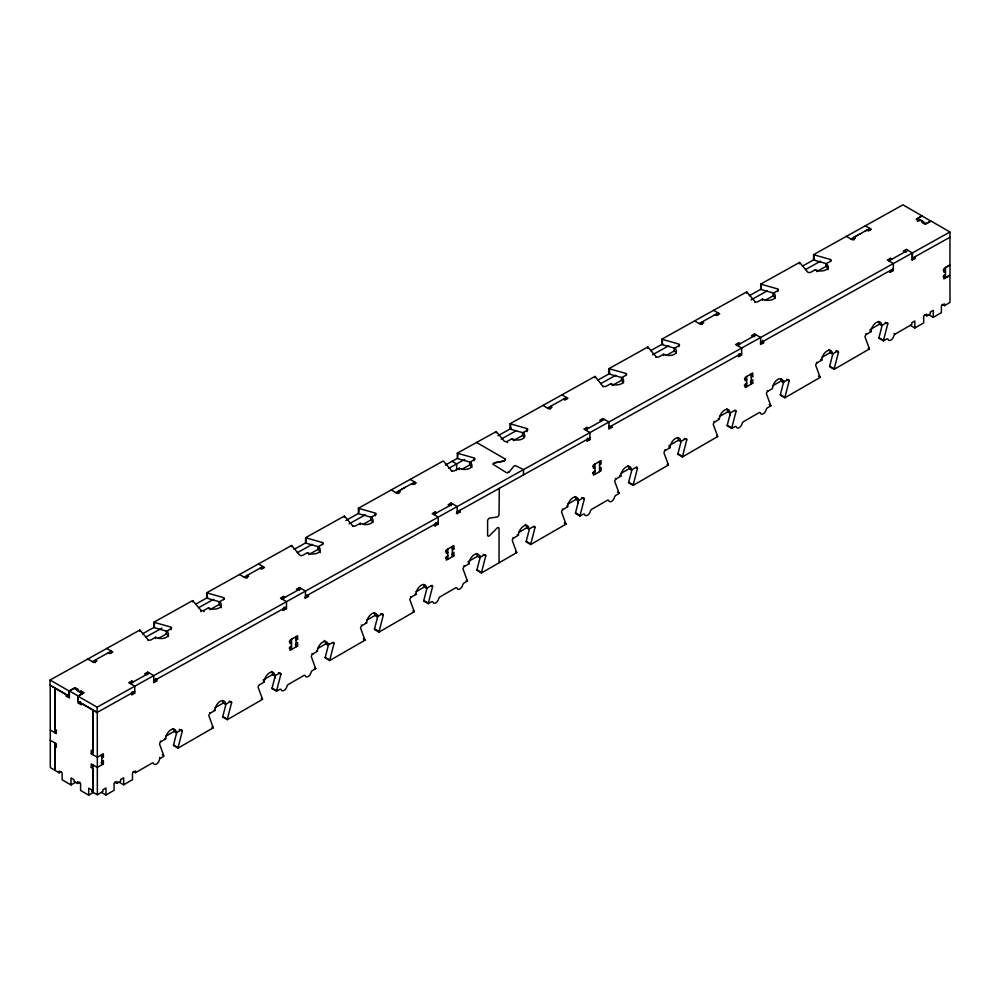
<?xml version="1.0" encoding="UTF-8"?>
<svg xmlns="http://www.w3.org/2000/svg" width="1000" height="1000" viewBox="0 0 1000 1000"><rect width="100%" height="100%" fill="white"/><g stroke="black" fill="none" stroke-linecap="round" stroke-linejoin="round"><path stroke-width="1.5" d="M456.613 469.825L456.637 463.938L452.088 461.312M155.688 638.575L155.7 637.25L151.15 639.788A2.087 1.188 0.9 0 1 150.075 640.113L149.637 640.138A2.15 1.225 0.9 0 1 148.125 639.763L140.1 630.25A2.175 1.238 0.9 0 0 139.812 630.05L50.075 680.037L50 685.337L69.088 696.363L69.175 691.062L75.237 687.688L78.275 689.438L76.75 690.288L79.538 691.888L81.05 691.038L84.087 692.8L78.025 696.175L77.938 701.475L97.037 712.5L134.738 691.488M81.013 693.688L81.05 691.038M95.337 662.625L95.375 659.975L96.888 660.85L93.85 662.537L87.788 659.038M97.037 712.5L97.112 707.2L949.963 232L949.95 265.2L943.888 268.712L943.888 272.213L945.4 271.337L943.125 270.025M111.263 653.45L111.3 651.1L92.338 661.663M131.713 693.175L131.675 694.95L134.713 693.25L134.825 686.188L128.75 682.688L131.788 680.987L133.3 681.862M131.75 683.637L131.788 680.987M139.787 631.375L139.812 630.05M148.112 640.425L148.125 639.763M147.675 674.762L147.713 672.113L153.787 675.625L153.675 682.688L156.713 681L156.738 679.237L155.6 678.575M220.613 602.1L207.125 598.288A2.163 1.225 0.9 0 1 206.625 598.075L206.713 592.775A2.163 1.225 0.9 0 0 207.213 592.987L223.688 597.65A2.15 1.225 0.9 0 1 224.325 598.525L224.275 598.775A2.087 1.188 0.9 0 1 223.688 599.375L219.137 601.912A7.512 4.263 0.9 0 1 221.2 605.775A7.475 4.237 0.9 0 1 215.312 609.05A7.512 4.263 0.9 0 1 208.512 607.825L203.975 610.363A2.087 1.188 0.9 0 1 202.887 610.688L202.45 610.7A2.15 1.225 0.9 0 1 200.938 610.337L193 600.9A2.125 1.2 0.9 0 0 192.625 600.612L153.9 622.2L153.812 627.5A2.15 1.212 0.9 0 0 154.312 627.712L167.8 631.538M154.338 626.388L154.388 622.413A2.15 1.212 0.9 0 1 153.9 622.2M168.425 636.5L168.175 635.8A7.525 4.263 0.9 0 0 166.287 633.987L166.325 631.337L170.875 628.8A2.087 1.188 0.9 0 0 171.462 628.2L171.5 627.95A2.15 1.225 0.9 0 0 170.875 627.087L154.388 622.413M170.837 629.738L170.863 627.75M192.613 601.938L192.625 600.612M200.912 611.663L200.938 610.337M203.95 611.688L203.962 611.025M207.15 596.962L207.213 592.987M208.512 608.488L208.525 607.825M221.287 607.762A7.512 4.263 0.9 0 0 219.1 604.562L219.137 601.912M223.663 599.637L223.675 598.312M247.05 578.088L247.087 575.438L248.6 576.312L245.575 578L239.5 574.5M262.987 568.325L263.012 566.562L244.062 577.125M282.638 609.975L283.4 610.413L283.425 608.638M283.463 599.113L283.5 596.462L285.012 597.337M283.4 610.413L286.438 608.725L286.537 601.65L280.462 598.15L283.5 596.462M291.512 546.838L291.525 545.513L206.713 592.775M299.387 590.237L299.425 587.587L305.5 591.087L305.387 598.15L304.637 597.712M360.213 524.612L360.238 523.288L355.688 525.825A2.087 1.188 0.9 0 1 354.613 526.15L354.175 526.175A2.15 1.225 0.9 0 1 352.65 525.8L344.712 516.362A2.125 1.212 0.9 0 0 344.35 516.087L305.613 537.663L305.525 542.962A2.15 1.212 0.9 0 0 306.025 543.175L319.513 547M306.05 541.85L306.112 537.875A2.15 1.212 0.9 0 1 305.613 537.663M307.413 553.387L307.425 552.725L302.875 555.262A2.087 1.188 0.9 0 1 301.788 555.575L301.35 555.6A2.15 1.225 0.9 0 1 299.837 555.225L291.9 545.8A2.087 1.188 0.9 0 0 291.637 545.575L291.525 545.513M305.387 598.15L308.425 596.462L308.45 594.7M320.188 552.663A7.512 4.263 0.9 0 0 318 549.45L318.038 546.8L322.587 544.263A2.087 1.188 0.9 0 0 323.175 543.663L323.225 543.413A2.15 1.225 0.9 0 0 322.587 542.55L306.112 537.875M322.562 544.538L322.575 543.212M344.325 517.413L344.35 516.087M352.638 526.462L352.65 525.8M459.113 469.513L459.137 468.188L454.588 470.725A2.087 1.188 0.9 0 1 453.512 471.037L453.075 471.062A2.15 1.225 0.9 0 1 451.55 470.688L443.612 461.262A2.125 1.2 0.9 0 0 443.25 460.975L358.425 508.237L358.35 513.538A2.15 1.212 0.9 0 0 358.85 513.75L372.325 517.575M358.862 512.425L358.925 508.45A2.15 1.212 0.9 0 1 358.425 508.237M372.962 522.537L372.7 521.838A7.525 4.263 0.9 0 0 370.812 520.025L370.85 517.375L375.412 514.837A2.087 1.188 0.9 0 0 375.988 514.237L376.037 513.987A2.15 1.225 0.9 0 0 375.4 513.112L358.925 508.45M375.363 515.775L375.4 513.775M398.762 493.55L398.8 490.9L400.325 491.775L397.287 493.462L391.225 489.963M414.7 484.387L414.738 482.025L395.775 492.587M435.175 514.575L435.213 511.925L436.737 512.8M434.363 525.438L435.112 525.875L435.138 524.113M435.112 525.875L438.15 524.188L438.25 517.112L432.188 513.612L435.213 511.925M451.1 505.7L451.15 503.05L457.212 506.55L457.113 513.625L456.35 513.188M451.538 471.35L451.55 470.688M524.05 433.038L510.562 429.212A2.15 1.212 0.9 0 1 510.062 429L510.15 423.7A2.15 1.212 0.9 0 0 510.637 423.913L527.125 428.587A2.15 1.225 0.9 0 1 527.75 429.45L527.712 429.7A2.087 1.188 0.9 0 1 527.125 430.3L522.575 432.837A7.475 4.237 0.9 0 1 522.587 438.862A7.475 4.237 0.9 0 1 512.013 438.75L507.4 441.287A2.087 1.188 0.9 0 1 506.325 441.613L505.887 441.637A2.15 1.225 0.9 0 1 504.375 441.262L496.438 431.838A2.087 1.188 0.9 0 0 496.163 431.613L457.325 453.125L457.25 458.425A2.138 1.212 0.9 0 0 457.75 458.65L471.225 462.463M457.762 457.325L457.825 453.35A2.138 1.212 0.9 0 1 457.325 453.125M457.113 513.625L460.15 511.925L460.175 510.163M471.863 467.425L471.6 466.737A7.525 4.263 0.9 0 0 469.712 464.925L469.75 462.275L474.3 459.738A2.087 1.188 0.9 0 0 474.888 459.125L474.938 458.875A2.15 1.225 0.9 0 0 474.3 458.013L457.825 453.35M474.263 460.662L474.3 458.675M496.037 432.875L496.062 431.55M499.312 488.35L499.038 514.2A2.15 1.238 -60 0 1 497.075 517.013L489.55 518.15A2.15 1.238 -60 0 0 487.6 520.95L487.6 535.112A2.15 1.238 -60 0 0 489.55 535.662L497.075 528.112A2.15 1.238 -60 0 1 499.038 528.663L499.038 562.812M507.388 442.612L507.388 441.95M510.588 427.887L510.637 423.913M511.95 439.425L511.95 438.762M524.425 437.312A7.512 4.263 0.9 0 0 522.537 435.487L522.575 432.837M523.462 474.9L523.538 469.6L515.438 465.613A2.138 1.212 0.9 0 0 513.862 466.225L509.113 472.025L507.537 472.638A2.138 1.212 0.9 0 1 506.087 472.45L492.837 464.15A2.138 1.212 0.9 0 1 493.938 463.263C495.15 461.2 507.312 462.962 504.75 458.75L476.5 442.438M527.1 431.625L527.112 429.25M550.487 409.012L550.525 406.362L552.038 407.238L549 408.938L542.938 405.425M566.425 399.263L566.45 397.488L547.487 408.05M586.9 430.037L586.938 427.388L588.45 428.263M586.862 439.575L586.838 441.337L589.862 439.65L589.975 432.587L583.9 429.075L586.938 427.388M594.938 377.762L594.963 376.438L510.15 423.7M603.263 386.825L595.337 376.725A2.175 1.238 0.9 0 0 594.963 376.438M663.65 355.55L663.675 354.225L659.125 356.763A2.087 1.188 0.9 0 1 658.037 357.075L657.6 357.1A2.15 1.225 0.9 0 1 656.087 356.725L648.15 347.3A2.125 1.2 0.9 0 0 647.775 347.013L609.05 368.6L608.962 373.9A2.15 1.212 0.9 0 0 609.462 374.113L622.95 377.925M609.487 372.788L609.538 368.812A2.15 1.212 0.9 0 1 609.05 368.6M610.85 384.312L610.85 383.65A7.512 4.263 0.9 0 0 621.462 383.762A7.512 4.263 0.9 0 0 621.475 377.738M601.35 421.075L599.825 420.2L602.863 418.512L608.938 422.013L608.825 429.087L611.862 427.4L611.888 425.625M623.575 382.887L623.325 382.2A7.525 4.263 0.9 0 0 621.438 380.387L621.475 377.738L626.025 375.2A2.087 1.188 0.9 0 0 626.613 374.6L626.65 374.35A2.15 1.225 0.9 0 0 626.025 373.475L609.538 368.812M625.988 375.462L626.013 374.137M647.763 348.338L647.775 347.013M656.075 357.388L656.087 356.725M762.55 300.438L762.575 299.113L758.025 301.65A2.087 1.188 0.9 0 1 756.938 301.975L756.5 302A2.15 1.225 0.9 0 1 754.987 301.625L747.05 292.188A2.125 1.2 0.9 0 0 746.675 291.913L661.862 339.162L661.775 344.462A2.138 1.212 0.9 0 0 662.275 344.688L675.763 348.5M662.3 343.363L662.362 339.387A2.138 1.212 0.9 0 1 661.862 339.162M676.388 353.462L676.137 352.775A7.525 4.263 0.9 0 0 674.25 350.962L674.287 348.312L678.838 345.775A2.087 1.188 0.9 0 0 679.425 345.163L679.475 344.913A2.15 1.225 0.9 0 0 678.838 344.05L662.362 339.387M678.8 346.7L678.825 344.712M702.2 324.487L702.237 321.838L703.75 322.713L700.725 324.4L694.65 320.9M718.15 314.725L718.175 312.962L699.212 323.525M738.612 345.5L738.65 342.85L740.163 343.725M738.575 355.037L738.55 356.8L741.587 355.112L741.688 348.05L735.612 344.55L738.65 342.85M746.663 293.238L746.675 291.913M754.538 336.625L754.575 333.975L760.65 337.488L760.55 344.55L763.575 342.863L763.6 341.087L762.463 340.438M754.975 302.288L754.987 301.625M825.987 263.538L814 260.15A2.15 1.212 0.9 0 1 813.5 259.938L813.575 254.638A2.15 1.212 0.9 0 0 814.075 254.85L830.55 259.513A2.15 1.225 0.9 0 1 831.188 260.387L831.137 260.625A2.087 1.188 0.9 0 1 830.562 261.238L826 263.775A7.512 4.263 0.9 0 1 826 269.8A7.512 4.263 0.9 0 1 815.375 269.688L810.837 272.225A2.087 1.188 0.9 0 1 809.762 272.55L809.325 272.562A2.15 1.225 0.9 0 1 807.8 272.188L799.862 262.762A2.125 1.212 0.9 0 0 799.5 262.475L760.763 284.062L760.675 289.363A2.188 1.238 0.9 0 0 761.175 289.575L774.663 293.4M761.2 288.25L761.263 284.275A2.188 1.238 0.9 0 1 760.763 284.062M775.288 298.363A7.512 4.263 0.9 0 0 773.15 295.85L773.188 293.2L777.738 290.663A2.087 1.188 0.9 0 0 778.325 290.062L778.375 289.812A2.15 1.225 0.9 0 0 777.738 288.95L761.263 284.275M777.7 291.6L777.725 289.613M799.475 263.8L799.5 262.475M814.013 258.825L814.075 254.85M815.375 270.35L815.387 269.688M828.162 269.637A7.512 4.263 0.9 0 0 828.112 268.925L827.85 268.238A7.512 4.263 0.9 0 0 825.962 266.425L826 263.775M830.525 261.5L830.55 260.175M853.913 239.95L853.95 237.3L866.85 230.113L868.363 230.987L871.4 229.3L865.337 225.8M869.862 230.188L869.887 228.425L865.15 231.062M890.325 260.975L890.362 258.325L891.888 259.2M889.513 271.837L890.263 272.275L890.3 270.5M890.263 272.275L893.3 270.575L893.4 263.512L887.337 260.012L890.362 258.325M906.25 252.1L906.3 249.45L912.375 252.95L912.262 260.012L911.5 259.575M912.362 252.95L912.288 258.25L949.925 237.275M912.262 260.012L915.3 258.325L915.325 256.562M226 704.112L222.787 716.538A2.15 1.238 -60 0 0 222.725 717.075L227.288 719.7A2.15 1.238 -60 0 1 227.35 719.163L231.612 702.6A2.15 1.238 -60 0 0 230.1 701.725L225.55 704.35A7.512 4.338 -60 0 0 220.238 701.287A7.512 4.338 -60 0 0 214.925 710.487L210.375 713.112A2.15 1.238 -60 0 0 208.863 715.738L213.137 727.375A2.15 1.238 -60 0 1 213.2 727.837L178 748.138L173.45 745.512A2.15 1.238 -60 0 1 173.512 744.975L176.713 732.55M179.3 729.287L182.338 731.038L178.062 747.6A2.15 1.238 -60 0 0 178 748.138M328.787 643.587L325.225 657.4A2.15 1.238 -60 0 0 325.163 657.938L329.712 660.562A2.15 1.238 -60 0 1 329.775 660.025L334.05 643.462L332.537 642.588L327.987 645.212A7.512 4.338 -60 0 0 322.675 642.15A7.512 4.338 -60 0 0 317.362 651.338L312.812 653.975A2.15 1.238 -60 0 0 311.3 656.6L315.562 668.225A2.15 1.238 -60 0 1 315.637 668.7L312.438 670.537A2.15 1.238 -60 0 0 311 672.537A4.288 2.475 -60 0 1 308.137 676.525A4.288 2.475 -60 0 1 305.275 675.837A2.15 1.238 -60 0 0 303.85 675.5L288.35 684.45A2.15 1.238 -60 0 0 286.913 686.438A4.288 2.475 -60 0 1 284.05 690.425A4.288 2.475 -60 0 1 281.2 689.75A2.15 1.238 -60 0 0 279.762 689.4L276.562 691.25L272.013 688.625A2.15 1.25 -60 0 1 272.075 688.088L275.287 675.662M271.375 671.4A7.512 4.338 -60 0 1 272.562 674.587L274.837 675.9L279.387 673.275A2.15 1.238 -60 0 1 280.9 674.15L276.625 690.713A2.15 1.25 -60 0 0 276.562 691.25M427 588.062L423.8 600.487A2.163 1.25 -60 0 0 423.725 601.025L428.288 603.663A2.163 1.25 -60 0 1 428.35 603.112L432.612 586.55A2.15 1.238 -60 0 0 431.1 585.675L426.55 588.3A7.512 4.338 -60 0 0 421.238 585.237A7.512 4.338 -60 0 0 415.925 594.438L411.375 597.062A2.15 1.238 -60 0 0 409.862 599.688L414.137 611.325A2.15 1.238 -60 0 1 414.2 611.788L379 632.112L374.45 629.487A2.15 1.25 -60 0 1 374.513 628.95L378.075 615.138M374.125 612.587A7.512 4.338 -60 0 1 374.988 615.45L377.262 616.763L381.812 614.125A2.15 1.238 -60 0 1 383.338 615.013L379.062 631.575A2.15 1.25 -60 0 0 379 632.112M529.438 528.925L526.225 541.35A2.163 1.25 -60 0 0 526.163 541.888L530.712 544.513A2.163 1.25 -60 0 1 530.775 543.975L535.05 527.413L533.538 526.538L528.987 529.163A7.512 4.338 -60 0 0 523.675 526.1A7.512 4.338 -60 0 0 518.362 535.3L513.812 537.925A2.15 1.238 -60 0 0 512.3 540.55L516.562 552.188A2.15 1.25 -60 0 1 516.638 552.65L481.438 572.975L476.887 570.337A2.15 1.238 -60 0 1 476.95 569.8L480.513 556M476.562 553.45A7.512 4.338 -60 0 1 477.425 556.3L479.7 557.612L484.25 554.987A2.15 1.238 -60 0 1 485.775 555.862L481.5 572.438A2.15 1.238 -60 0 0 481.438 572.975M631.862 469.787L628.663 482.212A2.15 1.238 -60 0 0 628.6 482.75L633.15 485.375A2.15 1.238 -60 0 1 633.212 484.837L637.487 468.275A2.15 1.238 -60 0 0 635.975 467.4L631.425 470.025A7.512 4.338 -60 0 0 626.112 466.962A7.512 4.338 -60 0 0 620.8 476.163L616.25 478.787A2.15 1.238 -60 0 0 614.725 481.413L619 493.038A2.15 1.238 -60 0 1 619.062 493.512L615.862 495.35A2.15 1.238 -60 0 0 614.438 497.35A4.288 2.475 -60 0 1 611.575 501.337A4.288 2.475 -60 0 1 608.713 500.65A2.15 1.238 -60 0 0 607.288 500.312L591.788 509.263A2.15 1.238 -60 0 0 590.35 511.25A4.288 2.475 -60 0 1 587.487 515.237A4.288 2.475 -60 0 1 584.625 514.562A2.15 1.238 -60 0 0 583.2 514.212L580 516.062L575.45 513.438A2.163 1.25 -60 0 1 575.513 512.9L578.713 500.475M575.125 496.538A7.512 4.338 -60 0 1 575.988 499.4L578.263 500.712L582.812 498.088A2.15 1.238 -60 0 1 584.338 498.963L580.062 515.525A2.163 1.25 -60 0 0 580 516.062M730.438 412.875L727.225 425.3A2.163 1.25 -60 0 0 727.163 425.838L731.712 428.475A2.163 1.25 -60 0 1 731.775 427.938L736.05 411.362A2.15 1.238 -60 0 0 734.538 410.487L729.987 413.125A7.512 4.338 -60 0 0 724.675 410.05A7.512 4.338 -60 0 0 719.362 419.25L714.812 421.875A2.15 1.238 -60 0 0 713.3 424.5L717.575 436.138A2.15 1.25 -60 0 1 717.638 436.6L682.438 456.925L677.887 454.3A2.163 1.25 -60 0 1 677.95 453.762L681.15 441.337M677.562 437.4A7.512 4.338 -60 0 1 678.425 440.262L680.7 441.575L685.25 438.95A2.15 1.238 -60 0 1 686.775 439.825L682.5 456.388A2.163 1.25 -60 0 0 682.438 456.925M832.862 353.738L829.663 366.163A2.15 1.238 -60 0 0 829.6 366.7L834.15 369.325A2.15 1.238 -60 0 1 834.212 368.787L838.487 352.225A2.15 1.238 -60 0 0 836.975 351.35L832.425 353.975A7.512 4.338 -60 0 0 827.113 350.913A7.512 4.338 -60 0 0 821.8 360.112L817.25 362.738A2.15 1.238 -60 0 0 815.725 365.363L820 377A2.15 1.238 -60 0 1 820.062 377.463L784.862 397.788L780.312 395.15A2.15 1.25 -60 0 1 780.375 394.613L783.938 380.812M780.263 378.65A7.512 4.338 -60 0 1 780.863 381.112L783.138 382.438L787.688 379.8A2.15 1.238 -60 0 1 789.2 380.675L784.938 397.25A2.15 1.25 -60 0 0 784.862 397.788M910.3 325.363L914.85 327.987L914.85 320.988L911.812 322.738L911.812 324.487L895.212 334.075A2.15 1.238 -60 0 0 893.787 336.062A4.288 2.475 -60 0 1 890.925 340.05A4.288 2.475 -60 0 1 888.062 339.375A2.15 1.238 -60 0 0 886.637 339.025L883.438 340.875L878.888 338.25A2.163 1.25 -60 0 1 878.95 337.713L882.15 325.288M878.562 321.35A7.512 4.338 -60 0 1 879.425 324.212L881.7 325.525L886.25 322.9A2.15 1.238 -60 0 1 887.775 323.775L883.5 340.337A2.163 1.25 -60 0 0 883.438 340.875M504.988 460.312L505.35 459.787A2.15 1.225 0.9 0 0 505.05 458.975M133.25 771.363L135.525 772.675L152.137 763.088A2.15 1.238 -60 0 1 153.562 763.438A4.288 2.475 -60 0 0 155.975 764.338A4.288 2.475 -60 0 0 158.863 761.3L159.5 759.538A2.15 1.238 -60 0 1 160.712 758.138L163.912 756.275A2.15 1.238 -60 0 0 163.85 755.812L159.575 744.175A2.15 1.238 -60 0 1 161.1 741.55L165.65 738.925A7.512 4.338 -60 0 1 170.963 729.737A7.512 4.338 -60 0 1 176.262 732.788L180.812 730.163A2.15 1.238 -60 0 1 182.338 731.038M69.375 690.913L73.925 688.288L82.775 693.4L78.225 696.025L69.375 690.913L69.375 697.925L66.338 696.175L66.338 694.425L50.237 685.212L50.287 730.075M66.338 696.175L68.612 694.862M78.225 696.025L78.225 703.037L80.5 701.725M917.513 218.637L922.062 216.012L930.913 221.125L926.363 223.75L917.513 218.637L917.513 221.438M92.762 709.675L92.762 751.1L91.237 750.225L91.237 753.725L93.513 752.412M54.837 732.7L54.787 687.837L54.825 729.2L56.35 730.075L56.35 733.587L50.275 730.075L50.312 767.562L59.125 772.825L61.4 771.513M296.1 640.125L297.613 639.25L297.613 635.75L290.025 640.125L290.025 643.637L291.55 642.763L289.275 641.438M452.362 549.913L453.888 549.038L453.888 545.525L446.3 549.913L446.3 553.413L447.812 552.537L445.538 551.225M599.538 464.938L601.05 464.062L601.05 460.562L593.462 464.938L593.462 468.45L594.987 467.575L592.7 466.262M751.25 377.35L752.763 376.475L752.763 372.975L745.188 377.35L745.188 380.85L746.7 379.975L744.425 378.663M291.55 645.962L290.025 646.85L290.025 650.35L297.613 645.962L297.613 642.463L296.1 643.337M447.812 555.75L446.3 556.625L446.3 560.125L453.888 555.75L453.888 552.25L452.362 553.125M594.987 470.788L593.462 471.662L593.462 475.163L601.05 470.788L601.05 467.275L599.538 468.15M746.7 383.188L745.188 384.062L745.188 387.562L752.763 383.188L752.763 379.688L751.25 380.562M101.875 758.1L103.387 757.225L103.387 753.725L97.312 757.237L91.237 753.725M101.875 761.312L103.387 760.438L103.387 763.938L97.312 767.45L91.237 763.95L91.237 767.45L93.513 766.137M945.4 274.55L943.888 275.425L943.888 278.925L949.963 275.413L950 302.45L944.438 305.663L942.163 304.337M945.45 277.663L950 275.038L950 264.812L945.45 267.438L945.45 277.663L943.025 276.262M59.125 772.825L59.125 771.075L62.162 772.825L62.162 779.825L71.013 784.938L75.562 782.312M71.013 784.938L71.013 777.925L74.05 779.688L74.05 781.438L77.562 783.462L79.837 782.15M165.725 736.25L173.988 731.475L176.262 732.788M215.012 707.812L223.275 703.037L225.55 704.35M263.113 680.037L272.562 674.587M317.45 648.662L325.712 643.9L327.987 645.212M366.725 620.212L374.988 615.45M416.012 591.763L424.275 586.987L426.55 588.3M467.987 561.75L477.425 556.3M518.45 532.625L526.712 527.85L528.987 529.163M567.725 504.162L575.988 499.4M620.887 473.475L629.138 468.713L631.425 470.025M668.988 445.712L678.425 440.262M719.45 416.575L727.712 411.8L729.987 413.125M772.6 385.887L780.863 381.112M821.888 357.438L830.138 352.663L832.425 353.975M869.987 329.663L879.425 324.212M274.837 675.9A7.512 4.338 -60 0 0 269.525 672.837A7.512 4.338 -60 0 0 264.212 682.025L259.662 684.663A2.15 1.238 -60 0 0 258.137 687.288L262.413 698.913A2.15 1.25 -60 0 1 262.475 699.375L227.288 719.7M329.712 660.562L364.913 640.238A2.15 1.238 -60 0 0 364.85 639.775L360.575 628.15A2.15 1.238 -60 0 1 362.1 625.513L366.65 622.888A7.512 4.338 -60 0 1 371.962 613.688A7.512 4.338 -60 0 1 377.262 616.763M428.288 603.663L431.488 601.812A2.15 1.238 -60 0 1 432.7 601.812L433.338 602.825A4.288 2.475 -60 0 0 436.225 602.537A4.288 2.475 -60 0 0 438.638 598.85A2.15 1.238 -60 0 1 440.062 596.85L455.562 587.9A2.15 1.238 -60 0 1 456.788 587.913L457.425 588.925A4.288 2.475 -60 0 0 460.312 588.625A4.288 2.475 -60 0 0 462.725 584.938A2.15 1.238 -60 0 1 464.15 582.95L467.35 581.1A2.15 1.238 -60 0 0 467.287 580.638L463.013 569A2.15 1.238 -60 0 1 464.525 566.375L469.075 563.75A7.512 4.338 -60 0 1 474.387 554.55A7.512 4.338 -60 0 1 479.7 557.612M530.712 544.513L565.913 524.2A2.15 1.238 -60 0 0 565.85 523.725L561.575 512.1A2.15 1.238 -60 0 1 563.1 509.475L567.65 506.838A7.512 4.338 -60 0 1 572.962 497.65A7.512 4.338 -60 0 1 578.263 500.712M633.15 485.375L668.35 465.05A2.15 1.25 -60 0 0 668.288 464.588L664.013 452.962A2.15 1.238 -60 0 1 665.525 450.337L670.088 447.7A7.512 4.338 -60 0 1 675.387 438.5A7.512 4.338 -60 0 1 680.7 441.575M731.712 428.475L734.912 426.625A2.15 1.238 -60 0 1 736.35 426.962A4.288 2.475 -60 0 0 739.212 427.65A4.288 2.475 -60 0 0 742.062 423.663A2.15 1.238 -60 0 1 743.5 421.662L759 412.713A2.15 1.238 -60 0 1 760.438 413.062A4.288 2.475 -60 0 0 763.288 413.738A4.288 2.475 -60 0 0 766.15 409.75A2.15 1.238 -60 0 1 767.588 407.762L770.788 405.913A2.15 1.238 -60 0 0 770.725 405.45L766.45 393.825A2.15 1.238 -60 0 1 767.962 391.188L772.513 388.562A7.512 4.338 -60 0 1 777.825 379.363A7.512 4.338 -60 0 1 783.138 382.438M834.15 369.325L869.35 349.012A2.15 1.238 -60 0 0 869.287 348.537L865.013 336.912A2.15 1.238 -60 0 1 866.525 334.288L871.087 331.662A7.512 4.338 -60 0 1 876.388 322.463A7.512 4.338 -60 0 1 881.7 325.525M77.562 783.462L77.562 781.712L80.6 783.462L80.6 790.475L88.713 795.163L93.263 792.525M88.713 795.163L88.713 788.15L91.75 789.9L91.75 791.65L97.35 794.725L102.912 791.513L102.912 789.75L105.95 788L105.95 795.013L101.4 792.387M114.812 782L117.088 783.325L120.612 781.287L120.612 779.538L123.65 777.788L123.65 784.788L119.1 782.163M924.463 314.562L926.737 315.875L930.25 313.85L930.25 312.087L933.288 310.338L933.288 317.35L928.737 314.725M105.95 795.013L114.062 790.325L114.062 783.325L117.088 781.562L117.088 783.325M123.65 784.788L132.5 779.688L132.5 772.675L135.525 770.925L135.525 772.675M914.85 327.987L923.7 322.887L923.7 315.875L926.737 314.125L926.737 315.875M933.288 317.35L941.4 312.663L941.4 305.663L944.438 303.9L944.438 305.663M813.575 254.638L902.938 204.838L922.025 215.863L916.137 219.15L919.175 220.9L920.688 220.05L923.462 221.663L921.95 222.5L924.987 224.262L930.875 220.975L949.963 232M400.513 489.95L405.25 487.312M850.925 238.988L860.413 233.7M142.4 633.862L154.662 627.038M195.525 604.263L207.787 597.425M294.113 549.325L306.375 542.5M345.875 520.487L358.137 513.65M445.363 465.05L457.488 458.3M497.975 435.737L511.475 428.212M597.55 380.262L609.812 373.425M650.675 350.65L662.938 343.825M749.262 295.725L761.525 288.888M802.4 266.125L814.65 259.288M145.588 637.25L161.938 628.138M198.713 607.65L213.7 599.3M297.3 552.712L312.288 544.362M349.075 523.875L365.412 514.763M448.575 468.425L464.738 459.425M501.188 439.113L516.025 430.838M600.737 383.638L615.725 375.3M652.5 354.8L668.85 345.688M751.1 299.862L767.438 290.763M805.588 269.513L820.562 261.163M610.85 383.65L606.3 386.188A2.087 1.188 0.9 0 1 605.225 386.512L604.788 386.525A2.15 1.225 0.9 0 1 603.275 386.163M158.325 638.425L166.287 633.987M209.812 609.738L219.1 604.562M308.712 554.637L318 549.45M362.85 524.462L370.812 520.025M461.75 469.363L469.712 464.925M513.237 440.662L522.537 435.487M612.137 385.562L621.438 380.387M666.287 355.4L674.25 350.962M765.188 300.287L773.15 295.85M816.675 271.6L825.962 266.425M147.713 672.113L144.675 673.812L146.2 674.688M299.425 587.587L296.4 589.275L297.913 590.15M451.15 503.05L448.113 504.738L449.625 505.613M754.575 333.975L751.55 335.675L753.062 336.55M906.3 249.45L903.263 251.137L904.775 252.013M130.275 683.562L149.225 673M281.988 599.025L300.95 588.462M433.7 514.487L452.663 503.925M585.425 429.95L604.388 419.387M737.138 345.425L756.1 334.85M888.85 260.887L907.812 250.325M153.7 680.925L286.462 606.95M305.413 596.388L438.175 522.413M457.137 511.85L589.888 437.887M608.85 427.312L741.612 353.35M760.562 342.788L893.325 268.812M508.825 472.25L507.537 472.638M504.65 460.525L493.938 463.263M914.538 257.887L915.3 258.325M853.95 237.3L855.475 238.175L852.438 239.862L846.375 236.363M891.787 269.7L893.3 270.575M885.238 322.312L887.775 323.775M894.075 333.413L895.212 334.075M869.95 331L871.087 331.662M878.95 337.713L882.738 339.9M865.775 333.85L866.525 334.288M868.525 348.1L869.287 348.537M868.213 348.35L869.35 349.012M835.962 350.763L838.487 352.225M820.662 359.45L821.8 360.112M829.663 366.163L833.45 368.35M816.488 362.3L817.25 362.738M713.612 310.325L719.688 313.837L716.65 315.525L715.138 314.65M761.05 341.4L763.575 342.863M818.487 376.125L820 377M786.675 379.225L789.2 380.675M739.05 353.65L741.587 355.112M750.487 375.163L752.763 376.475M780.375 394.613L784.175 396.812M767.2 390.75L767.962 391.188M750.487 381.875L752.763 383.188M744.275 385.288L746.7 386.688L746.7 376.475M769.2 404.575L770.725 405.45M769.65 405.262L770.788 405.913M734.538 410.487L736.05 411.362M718.225 418.587L719.362 419.25M727.225 425.3L731.025 427.5M714.05 421.438L714.812 421.875M716.812 435.7L717.575 436.138M716.5 435.95L717.638 436.6M684.237 438.363L686.775 439.825M668.938 447.05L670.088 447.7M677.95 453.762L681.737 455.95M664.775 449.888L665.525 450.337M561.9 394.862L567.962 398.363L564.938 400.062L563.413 399.188M609.338 425.938L611.862 427.4M667.525 464.15L668.288 464.588M667.212 464.4L668.35 465.05M587.337 438.188L589.862 439.65M635.975 467.4L637.487 468.275M619.663 475.5L620.8 476.163M628.663 482.212L632.45 484.4M615.487 478.35L616.25 478.787M592.55 472.887L594.987 474.288L594.987 464.062M617.487 492.163L619 493.038M581.812 497.5L584.338 498.963M566.512 506.188L567.65 506.838M575.513 512.9L579.3 515.087M562.337 509.038L563.1 509.475M564.338 522.85L565.85 523.725M564.775 523.538L565.913 524.2M517.225 534.637L518.362 535.3M526.225 541.35L530.025 543.538M513.05 537.487L513.812 537.925M410.188 479.4L416.25 482.9L413.212 484.588L411.7 483.713M457.612 510.475L460.15 511.925M515.812 551.75L516.562 552.188M515.5 551.987L516.638 552.65M435.625 522.725L438.15 524.188M483.237 554.412L485.775 555.862M451.613 547.712L453.888 549.038M468.325 563.312L469.075 563.75M451.613 554.438L453.888 555.75M476.95 569.8L480.737 571.987M463.775 565.938L464.525 566.375M445.387 557.85L447.812 559.25L447.812 549.038M466.525 580.2L467.287 580.638M466.213 580.45L467.35 581.1M431.1 585.675L432.612 586.55M415.175 594L415.925 594.438M423.8 600.487L427.587 602.675M410.625 596.625L411.375 597.062M413.375 610.887L414.137 611.325M413.062 611.125L414.2 611.788M380.812 613.55L383.338 615.013M365.887 622.45L366.65 622.888M374.513 628.95L378.3 631.138M258.463 563.938L264.538 567.438L261.5 569.125L259.988 568.25M361.337 625.075L362.1 625.513M305.9 595L308.425 596.462M363.338 638.9L364.85 639.775M363.775 639.587L364.913 640.238M283.9 607.263L286.438 608.725M295.338 637.938L297.613 639.25M316.6 650.9L317.362 651.338M325.225 657.4L329.025 659.587M312.05 653.538L312.812 653.975M295.338 644.65L297.613 645.962M289.125 648.075L291.55 649.475L291.55 639.25M314.812 667.788L315.562 668.225M314.5 668.037L315.637 668.7M278.375 672.688L280.9 674.15M263.45 681.587L264.212 682.025M272.075 688.088L275.875 690.275M261.663 698.475L262.413 698.913M261.337 698.725L262.475 699.375M229.088 701.137L231.612 702.6M214.175 710.05L214.925 710.487M106.75 648.462L112.812 651.975L109.787 653.662L108.263 652.788M222.787 716.538L226.588 718.725M154.188 679.538L156.713 681M209.625 712.675L210.375 713.112M212.375 726.938L213.137 727.375M212.062 727.175L213.2 727.837M132.188 691.8L134.713 693.25M164.887 738.487L165.65 738.925M173.512 744.975L177.3 747.163M160.338 741.112L161.1 741.55M50.075 680.037L69.175 691.062M78.025 696.175L97.112 707.2M82.537 703.775L97.275 712.362L97.35 794.725M78.225 703.037L81.25 704.788L81.25 703.037M162.338 754.938L163.088 755.375M159.575 757.475L160.712 758.138M101.112 755.913L103.387 757.225M101.112 762.625L103.387 763.938M50.275 740.3L56.35 743.8L56.35 747.3L54.825 746.425L54.825 770.337M91.237 767.45L92.762 768.325L92.762 792.237M92.713 709.737L92.762 754.6M92.775 764.825L92.8 792.087M54.85 742.925L54.862 770.2M751.25 373.85L751.25 384.062M729.987 412.75L729.987 415.55M599.538 461.438L599.538 471.662M578.275 498.938L578.275 503.15M452.362 546.4L452.362 556.625M296.1 636.625L296.1 646.85M274.837 675.525L274.837 678.337M101.862 754.6L101.862 764.825M533.538 526.538A2.15 1.238 -60 0 1 535.05 527.413M525.15 524.412A7.512 4.338 -60 0 1 526.712 527.85M627.95 465.538A7.512 4.338 -60 0 1 629.138 468.713M726.525 408.625A7.512 4.338 -60 0 1 727.712 411.8M828.95 349.487A7.512 4.338 -60 0 1 830.138 352.663M332.537 642.588A2.15 1.238 -60 0 1 334.05 643.462M173.125 728.625A7.512 4.338 -60 0 1 173.988 731.475M423.675 584.513A7.512 4.338 -60 0 1 424.275 586.987M324.15 640.462A7.512 4.338 -60 0 1 325.712 643.9M222.675 700.562A7.512 4.338 -60 0 1 223.275 703.037M674.3 348.338A7.462 4.237 0.9 0 1 674.3 354.325A7.462 4.237 0.9 0 1 663.75 354.225M773.2 293.225A7.475 4.237 0.9 0 1 773.2 299.225A7.475 4.237 0.9 0 1 762.638 299.113M166.325 631.337A7.512 4.263 0.9 0 1 166.312 637.362A7.512 4.263 0.9 0 1 155.688 637.25M318.05 546.825A7.475 4.237 0.9 0 1 318.05 552.825A7.475 4.237 0.9 0 1 307.488 552.712M370.863 517.375A7.512 4.263 0.9 0 1 370.85 523.4A7.512 4.263 0.9 0 1 360.225 523.288M469.762 462.3A7.462 4.237 0.9 0 1 469.762 468.288A7.462 4.237 0.9 0 1 459.212 468.188"/></g></svg>
